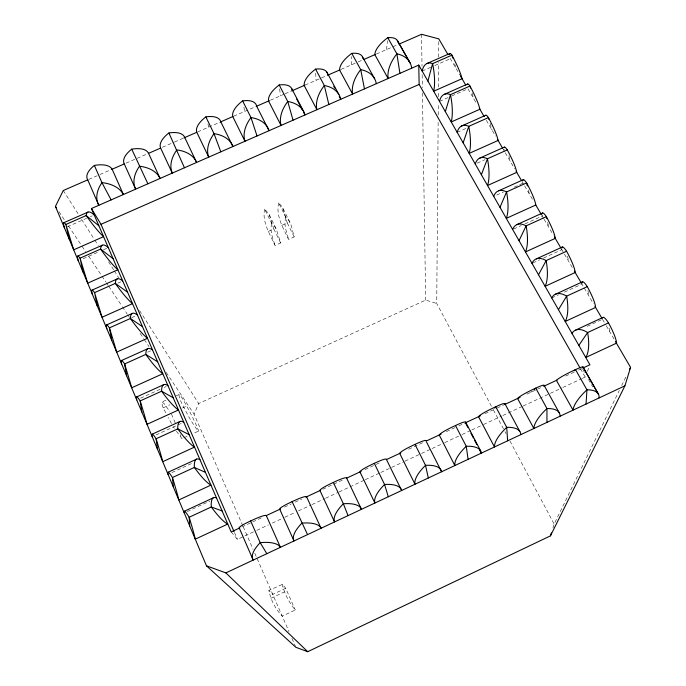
<?xml version="1.0" encoding="UTF-8"?>
<svg xmlns="http://www.w3.org/2000/svg" width="686" height="686" viewBox="0 0 686 686"><rect width="100%" height="100%" fill="white"/><g stroke="black" fill="none" stroke-linecap="round" stroke-linejoin="round"><path stroke-width="0.51" stroke-dasharray="3.43 2.57" d="M491.425 406.232L436.733 303.478L438.148 121.371M438.2 114.939L438.294 103.157M438.345 96.726L438.388 91.375M438.423 87.088L438.611 62.452M438.654 57.092L438.8 38.879M351.352 64.904L351.661 56.526M386.535 49.563L387.461 40.68M282.186 584.198C284.45 593.501 289.115 602.617 295.297 609.991L282.246 616.165C275.583 609.219 270.661 599.873 268.878 590.483L282.512 584.309L285.71 588.262L295.297 609.991M264.659 209.11C261.726 221.93 270.207 234.372 275 245.511L280.668 242.973L276.278 229.098L268.749 213.843L264.659 209.11L271.767 223.585L274.186 225.788L276.278 229.098M271.767 223.585C269.375 230.95 273.131 238.556 275 245.511M278.688 202.893C275.532 215.678 283.447 228.412 288.566 239.448L294.217 236.927C292.047 230.462 291.893 221.818 285.856 217.316L278.688 202.893L282.135 206.786L290.195 222.899M552.916 527.997L554.151 524.07L619.312 390.428M285.856 217.316C283.335 224.674 286.842 232.4 288.566 239.448M582.285 378.423L585.192 377.06L585.921 375.173M587.379 371.392L589.197 366.658M242.818 525.836L194.078 414.19L198.657 403.54L425.689 300.099L436.733 303.478M621.662 385.626L626.815 375.053M198.237 431.211C201.65 433.612 172.932 377.377 180.204 400.092C185.452 410.888 190.922 421.641 198.237 431.211L192.509 433.835M166.021 400.461C157.643 401.593 165.094 410.468 166.492 414.404M530.57 392.435L532.044 391.209M270.987 598.261L284.536 591.864M285.71 588.262L272.736 594.376L268.878 590.483M241.849 526.968L261.486 517.819M284.51 507.091L291.301 503.927M295.109 502.152L301.969 498.954M322.84 489.229L342.683 479.977M364.986 469.593L375.654 464.619M376.074 464.422L380.807 462.218M408.616 449.261L423.262 442.436M446.432 431.64L455.161 427.567M458.9 425.826L465.451 422.773M485.045 413.641L496.844 408.144M497.153 407.999L504.596 404.534M526.899 394.141L537.044 389.416M537.567 389.168L543.518 386.398M565.65 376.082L574.414 372.001M578.53 370.08L582.208 368.365M231.191 531.942L237.433 539.376L255.835 530.784M256.804 530.338L268.432 524.91M272.308 523.101L283.927 517.673M284.896 517.218L294.586 512.699M298.461 510.89L311.05 505.016M312.019 504.562L324.615 498.688M325.584 498.233L338.181 492.359M339.15 491.905L364.335 480.149M365.304 479.694L379.83 472.911M380.799 472.465L404.045 461.609M405.014 461.155L420.518 453.926M421.487 453.472L431.168 448.953M432.137 448.498L443.765 443.07M444.734 442.624L461.198 434.933M462.167 434.487L470.888 430.414M471.857 429.959L482.515 424.986M483.484 424.54L501.886 415.948M502.855 415.493L522.226 406.455M523.195 406.001L561.945 387.916M562.914 387.461L581.316 378.869M187.098 511.61L209.873 501.063M587.242 326.322L602.488 319.264M171.912 472.568L192.217 463.23M551.75 297.947L558.567 294.809M564.407 292.125L581.934 284.064L593.476 303.829M156.039 434.933L177.091 425.32M178.051 424.883L182.836 422.696M532.936 262.875L539.685 259.797M543.544 258.03L561.86 249.67A36.221 4.253 66.9 0 1 561.8 248.769M183.917 437.762L187.741 436.013M176.251 395.822L179.037 394.553M163.182 407.836L169.802 404.826M182.459 408.016L187.192 405.855M140.536 398.163L160.421 389.151M164.211 387.436L166.106 386.578M513.591 229.03L521.231 225.574M525.047 223.842L542.232 216.047A35.843 4.047 67.1 0 1 542.129 215.078M147.73 352.184L150.628 350.872M496.664 195.056L503.507 191.977M514.251 187.141L523.041 183.179A35.518 3.85 67.3 0 1 522.895 182.15M131.738 317.669L136.523 315.534M477.19 163.148L484.925 159.684M117.846 283.155L120.779 281.852M457.168 132.355L466.754 128.102M268.149 231.474L273.791 228.961L269.246 214.778M281.654 225.454L287.28 222.95L282.623 207.678M83.16 258.725L99.607 251.462M103.475 249.755L107.35 248.04M439.477 101.391L448.018 97.618M451.817 95.946L467.003 89.24M67.391 226.749L86.547 218.345M90.381 216.665L92.293 215.824M422.164 71.078L430.919 67.237M434.813 65.53L450.368 58.704M88.794 179.398L97.129 175.762M99.95 174.536L110.395 169.974M126.095 163.131L148.545 153.338M162.411 147.293L174.193 142.156M174.57 141.993L184.766 137.543M197.722 131.892L220.806 121.834M233.694 116.208L256.65 106.201M270.378 100.216L284.124 94.222M285.102 93.793L292.322 90.646M305.073 85.081L327.797 75.177M341.045 69.397L357.226 62.34M358.203 61.912L363.1 59.776M376.382 53.988L398.223 44.47M162.308 402.159L164.005 403.522L169.914 411.583M176.422 431.202L182.013 438.637L180.332 434.718M58.987 211.725L64.913 220.6M68.471 225.934L81.505 245.468M82.097 246.351L85.656 251.685M88.614 256.127L105.798 281.877M106.39 282.761L108.165 285.427M108.757 286.319L121.791 305.853M122.382 306.736L127.124 313.845M127.716 314.728L129.5 317.395M140.158 333.379L143.717 338.704M144.309 339.596L149.051 346.696M166.235 372.455L194.078 414.19M63.275 190.519L78.77 214.889M81.634 219.409L94.256 239.268M94.831 240.169L98.269 245.579M108.594 261.829L113.756 269.95M114.33 270.859L118.918 278.079M139.575 310.569L198.657 403.54M173.421 426.838L174.295 428.21M450.136 58.31L459.86 74.971M467.946 88.82L476.89 104.126M486.331 120.307L495.558 136.102M503.078 148.991L504.699 151.769M505.239 152.695L514.654 168.816M521.986 181.378L524.147 185.074M524.627 185.897L532.585 199.532M541.974 215.61L543.724 218.62M544.135 219.314L553.319 235.041M561.422 248.924L572.767 268.355M602.48 319.247L605.721 324.795M606.235 325.679L614.896 340.522M582.74 369.291L584.841 372.987M588.519 379.469L592.721 386.87M580.433 368.674L585.192 377.06M171.466 423.554L168.104 417.474M493.431 409.996L504.476 430.739M504.973 431.683L505.976 433.569M509.99 441.107L554.151 524.07M287.28 222.95L294.217 236.927M273.791 228.961L280.668 242.973M243.247 526.814L253.074 549.34M254.789 553.259L288.986 631.6M291.979 638.46L295.4 646.289M234.458 532.508L237.433 539.376M171.509 414.173L175.71 423.957M454.655 63.858L456.19 68.669M472.071 93.022L473.897 98.998M207.927 124.012L208.81 127.064M490.061 123.326L491.991 129.988M508.892 155.782L510.478 161.673M528.383 189.996L529.386 194.052M547.66 222.401L548.723 227.169M243.882 107.196L244.722 111.398M567.554 256.152L568.497 261.049M587.945 290.667L588.734 295.709M279.656 88.914L280.454 95.817M609.091 328.062L609.442 331.175M315.731 73.205L315.997 80.322M421.53 34.3L422.036 66.328M422.164 74.86L422.37 87.671M422.447 93.013L425.689 300.099M504.09 149.942A35.235 3.653 67.5 0 1 503.987 149.016"/><path stroke-width="1.03" d="M546.948 422.379L546.956 408.539L535.749 388.139A37.781 4.022 -21.8 0 0 517.596 398.48L533.871 428.51A37.962 13.068 -35 0 1 546.956 408.539A37.97 14.466 -24.7 0 1 560.008 416.256M586.041 404.054L586.95 389.828L575.52 369.608A37.919 4.082 -22.1 0 0 556.44 380.378L573.042 410.151A38.056 12.811 -35.6 0 1 586.95 389.828A38.056 14.423 -25.6 0 1 599.024 397.966M427.901 81.111L432.609 63.635L451.885 55.18A34.249 5.685 60.2 0 1 462.047 78.71L433.672 91.212A34.729 10.976 77.7 0 0 432.609 63.635A34.694 14.089 69.2 0 0 422.164 71.078M445.334 111.638L450.488 94.642L469.953 86.05A34.42 5.754 59.9 0 1 479.883 109.254L451.234 121.962A34.849 11.388 77.3 0 0 450.488 94.642A34.857 14.389 68.5 0 0 439.477 101.391M94.368 165.42L101.94 182.639A34.883 22.732 -12.9 0 1 123.394 194.532L112.127 169.219A34.351 14.397 -26.6 0 0 94.368 165.42A34.283 14.063 -17.4 0 0 87.748 179.852L63.275 190.519L55.437 206.392L206.477 565.83L295.829 647.275L307.722 651.7L550.455 535.852L624.912 385.832L630.563 367.362L615.436 341.448M550.455 535.852L551.381 532.902M463.153 142.834L468.761 126.344L488.415 117.615A34.617 5.814 59.6 0 1 498.105 140.476L469.181 153.381A35.003 11.808 76.8 0 0 468.761 126.344A35.055 14.689 67.7 0 0 457.168 132.355M481.366 174.724L487.446 158.766L507.297 149.891A34.849 5.874 59.3 0 1 516.738 172.383L487.532 185.512A35.183 12.228 76.3 0 0 487.446 158.766A35.286 14.989 66.8 0 0 475.252 164.014M499.991 207.326L506.568 191.934L526.616 182.905A35.115 5.925 59 0 1 535.783 205.011L506.294 218.354A35.398 12.665 75.7 0 0 506.568 191.934A35.569 15.281 65.9 0 0 493.74 196.376M519.036 240.666L526.128 225.865L546.382 216.682A35.432 5.968 58.7 0 1 555.266 238.376L525.476 251.942A35.646 13.111 75 0 0 526.128 225.865A35.895 15.564 64.9 0 0 512.639 229.467M629.628 369.282L630.563 367.362M538.51 274.769L546.15 260.594L566.61 251.248A35.792 6.011 58.3 0 1 575.194 272.514L545.104 286.311A35.946 13.557 74.3 0 0 546.15 260.594A36.281 15.829 63.9 0 0 531.967 263.313M558.447 309.66L566.645 296.146L587.31 286.637A36.204 6.045 58 0 1 595.585 307.439L565.195 321.477A36.289 14.003 73.4 0 0 566.645 296.146A36.727 16.087 62.8 0 0 551.75 297.947M578.847 345.375L587.628 332.556L608.516 322.874A36.667 6.071 57.6 0 1 616.457 343.189L585.75 357.475A36.684 14.449 72.6 0 0 587.628 332.556A37.233 16.318 61.7 0 0 571.995 333.379M494.349 408.05L495.738 406.772A37.619 2.941 -30.3 0 1 504.596 404.534L520.117 397.305M534.265 389.365L535.749 388.139A37.636 2.804 -30.4 0 1 543.887 385.935M573.968 370.8L575.52 369.608A37.713 2.667 -30.6 0 1 582.68 367.859M206.477 565.83L225.857 572.896L624.912 385.832M239.911 527.868L231.191 531.942L91.427 208.535L418.752 65.093L589.926 364.772L583.134 367.936M266.091 515.675L280.634 508.901M305.845 497.153L320.388 490.37M346.567 478.176L361.11 471.393M386.321 459.646L400.864 452.871M441.107 434.118L426.066 441.124A37.721 3.216 -30 0 0 415.013 444.382A37.661 3.799 -21.1 0 0 399.706 453.412L414.987 484.239A37.927 13.771 -32.8 0 1 425.534 465.331L415.013 444.382M465.82 422.602L480.389 415.81M544.358 386.004L556.955 380.13M184.363 511.224L213.38 497.796M575.76 330.035L603.174 317.344M167.993 472.302L196.702 459.106M555.283 294.311L582.423 281.835M152.206 434.178L179.766 421.598M536.366 258.871L562.426 246.977M136.557 396.98L163.825 384.623M516.764 224.691L542.566 212.994M121.482 360.536L147.627 348.771M498.662 190.794L523.409 179.655M106.519 324.958L132.389 313.391M479.874 158.054L504.382 147.096M91.89 290.178L117.495 278.808M461.498 126.044L485.765 115.265M77.784 256.041L102.308 245.219M444.511 94.239L467.775 83.975M63.764 222.727L88.04 212.085M426.881 63.549L449.922 53.448M91.427 208.535L100.979 224.305L419.137 84.421L418.752 65.093M111.372 169.553L124.132 163.988M148.673 153.287L160.447 148.15M184.002 137.877L196.762 132.312A33.734 14.235 -20.3 0 1 205.851 116.894A33.82 14.003 -29.6 0 1 220.806 121.834L232.923 146.53A34.12 22.981 -18.9 0 0 214.023 133.693L205.851 116.894M220.317 122.039L233.077 116.474M242.621 100.893L250.982 117.546A33.983 22.312 -35.8 0 0 244.979 141.247L232.777 116.611A33.648 14.252 -21.3 0 1 242.621 100.893A33.743 13.84 -30.6 0 1 256.65 106.201L269.401 100.645M291.97 90.801L304.73 85.236M328.285 74.963L340.067 69.826M363.623 59.553L375.405 54.417M398.96 44.144L421.53 34.3L438.8 38.879L447.975 54.614M222.118 510.959L211.322 506.98L189.182 517.244A38.279 2.864 63.5 0 0 184.251 512.922M205.431 472.345L194.344 467.449L172.452 477.516A37.764 2.907 63.7 0 0 168.036 474.352M189.139 434.632L177.785 428.861L156.125 438.757A37.31 2.958 63.8 0 0 152.206 436.682M173.224 397.803L161.613 391.192L140.184 400.907A36.915 2.993 64 0 0 136.746 399.887M157.669 361.814L145.818 354.413L124.62 363.957A36.564 3.027 64.2 0 0 121.636 363.932M142.474 326.647L130.391 318.493L109.426 327.874A36.264 3.044 64.3 0 0 106.87 328.791M127.613 292.27L115.325 283.395L94.574 292.613A35.998 3.07 64.5 0 0 92.439 294.448M113.087 258.656L100.593 249.095L80.056 258.159A35.775 3.078 64.7 0 0 78.324 260.86M98.878 225.78L86.196 215.558L65.873 224.476A35.586 3.096 64.8 0 0 64.518 228.009M225.857 572.896L307.722 651.7M55.437 206.392L56.621 208.167M266.828 553.688L260.2 542.669L250.656 520.948A38.605 3.713 -29.1 0 1 266.305 515.572L280.428 547.317A38.836 14.226 -18.8 0 0 260.2 542.669A38.605 14.492 -29.3 0 0 253.203 560.076L239.311 528.151A38.245 3.413 -20.3 0 1 250.656 520.948M460.4 75.897L465.803 85.15M479.308 108.277L484.17 116.603M497.676 139.738L502.538 148.065M516.043 171.2L521.446 180.452M535.492 204.505L541.434 214.684M554.399 236.893L560.882 247.998M574.388 271.133L581.411 283.155M594.916 306.29L601.939 318.321M397.271 40.38L409.362 61.646M582.963 366.984L598.081 393.575M397.76 41.254L410.211 63.155M583.057 367.164L598.621 394.536M419.137 84.421L579.902 367.747M399.921 73.351L396.894 53.834A34.403 21.009 -42.2 0 0 388.122 78.513L374.83 54.666A33.743 14.123 -25.2 0 1 387.779 37.713L396.894 53.834A33.991 22.638 -29.5 0 1 411.694 68.188M362.405 56.664L374.616 78.744M544.075 385.326L559.339 412.946M376.314 83.692A33.906 22.775 -27.5 0 0 360.707 69.638A34.231 21.369 -40.8 0 0 352.621 94.076L339.587 70.032A33.657 14.183 -24.3 0 1 351.772 53.388L360.707 69.638L364.472 88.88M326.87 72.15L338.833 94.411M504.87 403.6L519.834 431.451M333.773 86.299L334.768 88.151M339.244 96.503L340.745 99.281A33.871 22.887 -25.4 0 0 324.324 85.518L315.586 69.132A33.605 14.226 -23.3 0 0 304.164 85.476L316.923 109.717A34.111 21.703 -39.3 0 1 324.324 85.518L328.843 104.495M111.115 199.909L101.94 182.639A34.369 23.135 -27.4 0 0 98.818 205.303L87.748 179.852M291.713 88.597L303.744 111.681M465.631 422.13L480.697 451.019M296.704 99.058L302.552 110.275M303.529 112.144L304.987 114.948A33.897 22.955 -23.2 0 0 287.751 101.494L279.202 84.97A33.605 14.252 -22.3 0 0 268.56 101.005L281.046 125.444A34.026 22.021 -37.7 0 1 287.751 101.494L293.025 120.187M467.929 427.524L465.451 422.773A37.644 3.078 -30.1 0 0 455.495 425.517A37.644 3.876 -21.4 0 0 439.229 434.993L454.844 465.554A37.893 13.557 -33.5 0 1 466.248 446.286L455.495 425.517M470.896 433.218L473.374 437.968M474.36 439.863L476.839 444.614M479.806 450.308L481.289 453.154A37.962 14.5 -23 0 0 466.248 446.286L468.084 459.354M256.65 106.201L269.049 130.7A33.974 22.99 -21 0 0 250.982 117.546L257.027 135.965M426.555 442.05L441.587 471.771A38.03 14.483 -22.1 0 0 425.534 465.331L428.304 477.996M307.551 534.6L292.116 501.638A38.296 3.602 -29.3 0 1 306.599 496.801L321.074 528.263A38.553 14.32 -19.6 0 0 301.909 523.161A38.356 14.337 -30.2 0 0 294.002 540.954L279.759 509.304A38.013 3.516 -20.5 0 1 292.116 501.638M374.29 463.35A37.859 3.344 -29.8 0 1 386.484 459.569L401.653 490.49A38.15 14.449 -21.3 0 0 384.572 484.496A38.022 13.977 -31.9 0 0 374.899 503.035L359.961 471.934A37.721 3.713 -20.9 0 1 374.29 463.35L384.572 484.496L388.285 496.758M196.796 132.295L208.733 157.137A33.991 22.569 -33.9 0 1 214.023 133.693L220.832 151.829M147.884 183.797L131.729 149.154A34.129 14.286 -27.6 0 1 148.545 153.338L160.095 178.446A34.574 22.852 -14.8 0 0 139.498 166.235A34.18 22.99 -29.6 0 0 135.648 189.156L124.286 163.92A34.051 14.14 -18.4 0 1 131.729 149.154M168.893 132.981A33.948 14.157 -28.6 0 1 184.766 137.543L196.599 162.445A34.317 22.938 -16.8 0 0 176.859 149.917A34.06 22.801 -31.8 0 0 172.28 173.104L160.635 148.065A33.871 14.192 -19.3 0 1 168.893 132.981L184.457 167.77M333.327 482.438A38.047 3.473 -29.6 0 1 346.653 478.133L361.479 509.321A38.322 14.397 -20.4 0 0 343.36 503.764A38.159 14.166 -31.1 0 0 334.571 521.935L319.976 490.567A37.841 3.619 -20.7 0 1 333.327 482.438L343.36 503.764L348.042 515.623M100.979 224.305L234.029 531.521M452.811 58.07L451.885 55.18A34.609 3.104 67.8 0 0 449.75 53.662M470.553 88.048L469.953 86.05A34.789 3.284 67.7 0 0 467.432 84.472M488.964 119.518L488.415 117.615A34.995 3.464 67.6 0 0 485.594 115.54M527.371 185.94L526.616 182.905A35.518 3.85 67.3 0 0 522.861 180.598M546.811 218.585L546.382 216.682A35.843 4.047 67.1 0 0 542.18 213.672M69.089 238.882L65.873 224.476L73.685 249.833L103.577 236.653A35.526 5.402 55.9 0 1 86.196 215.558A35.543 8.446 63.8 0 1 94.214 214.975M82.989 271.973L80.056 258.159L87.697 283.164L117.889 269.778A35.663 5.651 56 0 1 100.593 249.095A35.715 8.592 64.2 0 1 108.319 247.612M97.215 305.81L94.574 292.613L102.025 317.258L132.527 303.641A35.826 5.917 56.2 0 1 115.325 283.395A35.929 8.729 64.7 0 1 122.734 280.986M111.758 340.419L109.426 327.874A35.869 0.54 72.7 0 1 116.68 352.132L147.499 338.284A36.024 6.183 56.5 0 1 130.391 318.493A36.187 8.867 65.1 0 1 137.483 315.106M126.636 375.825L124.62 363.957A36.152 0.66 72.7 0 1 131.669 387.804L162.814 373.724A36.264 6.466 56.8 0 1 145.818 354.413A36.487 8.995 65.6 0 1 152.566 350.006M141.856 412.054L140.184 400.907A36.487 0.78 72.6 0 1 147.01 424.317L178.489 409.988A36.538 6.74 57.1 0 1 161.613 391.192A36.83 9.124 66.2 0 1 167.993 385.712M157.446 449.141L156.125 438.757A36.864 0.909 72.6 0 1 162.719 461.695L194.524 447.109A36.864 7.031 57.4 0 1 177.785 428.861A37.233 9.235 66.7 0 1 183.788 422.259M173.395 487.103L172.452 477.516A37.293 1.046 72.5 0 1 178.806 499.965L210.954 485.113A37.233 7.323 57.8 0 1 194.344 467.449A37.704 9.338 67.2 0 1 199.96 459.671M507.631 440.806L506.722 427.352L495.738 406.772A37.687 3.953 -21.6 0 0 478.528 416.685L494.477 446.98A37.902 13.317 -34.3 0 1 506.722 427.352A37.944 14.492 -23.9 0 1 520.76 434.658M189.739 525.99L189.182 517.244A37.773 1.183 72.5 0 1 195.278 539.162L227.778 524.044A37.661 7.615 58.2 0 1 211.322 506.98A38.236 9.433 67.8 0 1 216.519 497.985M581.925 283.232A36.641 4.459 66.6 0 1 582.002 282.581M582.174 282.109A36.641 4.459 66.6 0 1 587.31 286.637M504.021 147.687A35.235 3.653 67.5 0 1 507.297 149.891M561.834 248.04A36.221 4.253 66.9 0 1 566.61 251.248M449.656 54.657A34.609 3.104 67.8 0 1 449.664 54.074M602.651 317.927A37.13 4.673 66.4 0 1 608.516 322.874M279.202 84.97A33.708 13.651 -31.5 0 1 292.322 90.646M315.586 69.132A33.717 13.454 -32.4 0 1 327.797 75.177M351.772 53.388A33.768 13.24 -33.2 0 1 363.04 58.644M387.779 37.713A33.863 13.017 -34 0 1 398.086 42.232"/></g></svg>
